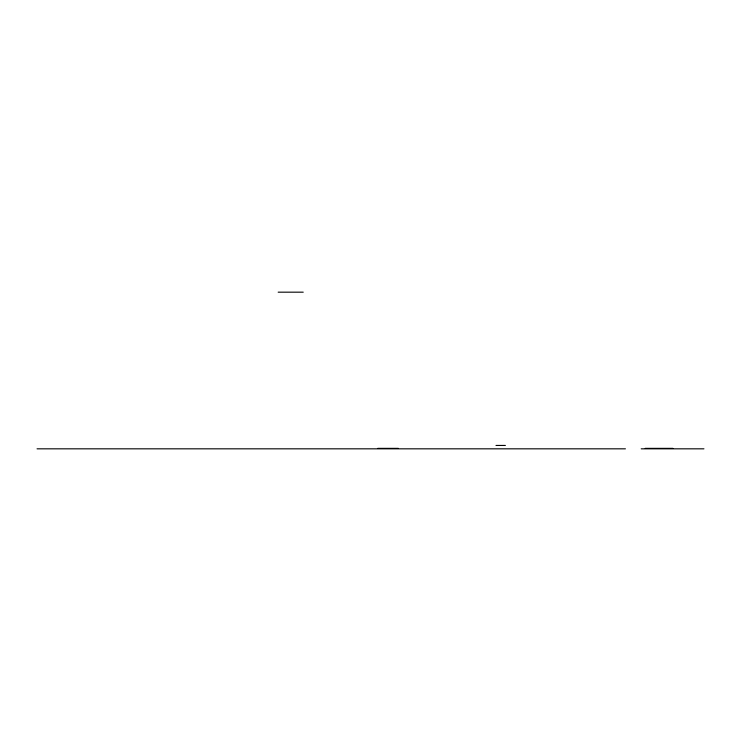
<?xml version="1.0" encoding="UTF-8"?>
<svg xmlns="http://www.w3.org/2000/svg" width="741" height="741" viewBox="0 0 741 741"><rect width="100%" height="100%" fill="white"/><g stroke="black" fill="none" stroke-linecap="round" stroke-linejoin="round"><path stroke-width="1.11" d="M278.171 292.176L303.226 292.176M495.988 445.443L505.381 445.443M377.78 448.361L398.352 448.361M645.226 448.361L672.902 448.361M37.05 448.824L625.423 448.824M641.206 448.824L703.95 448.824"/></g></svg>
